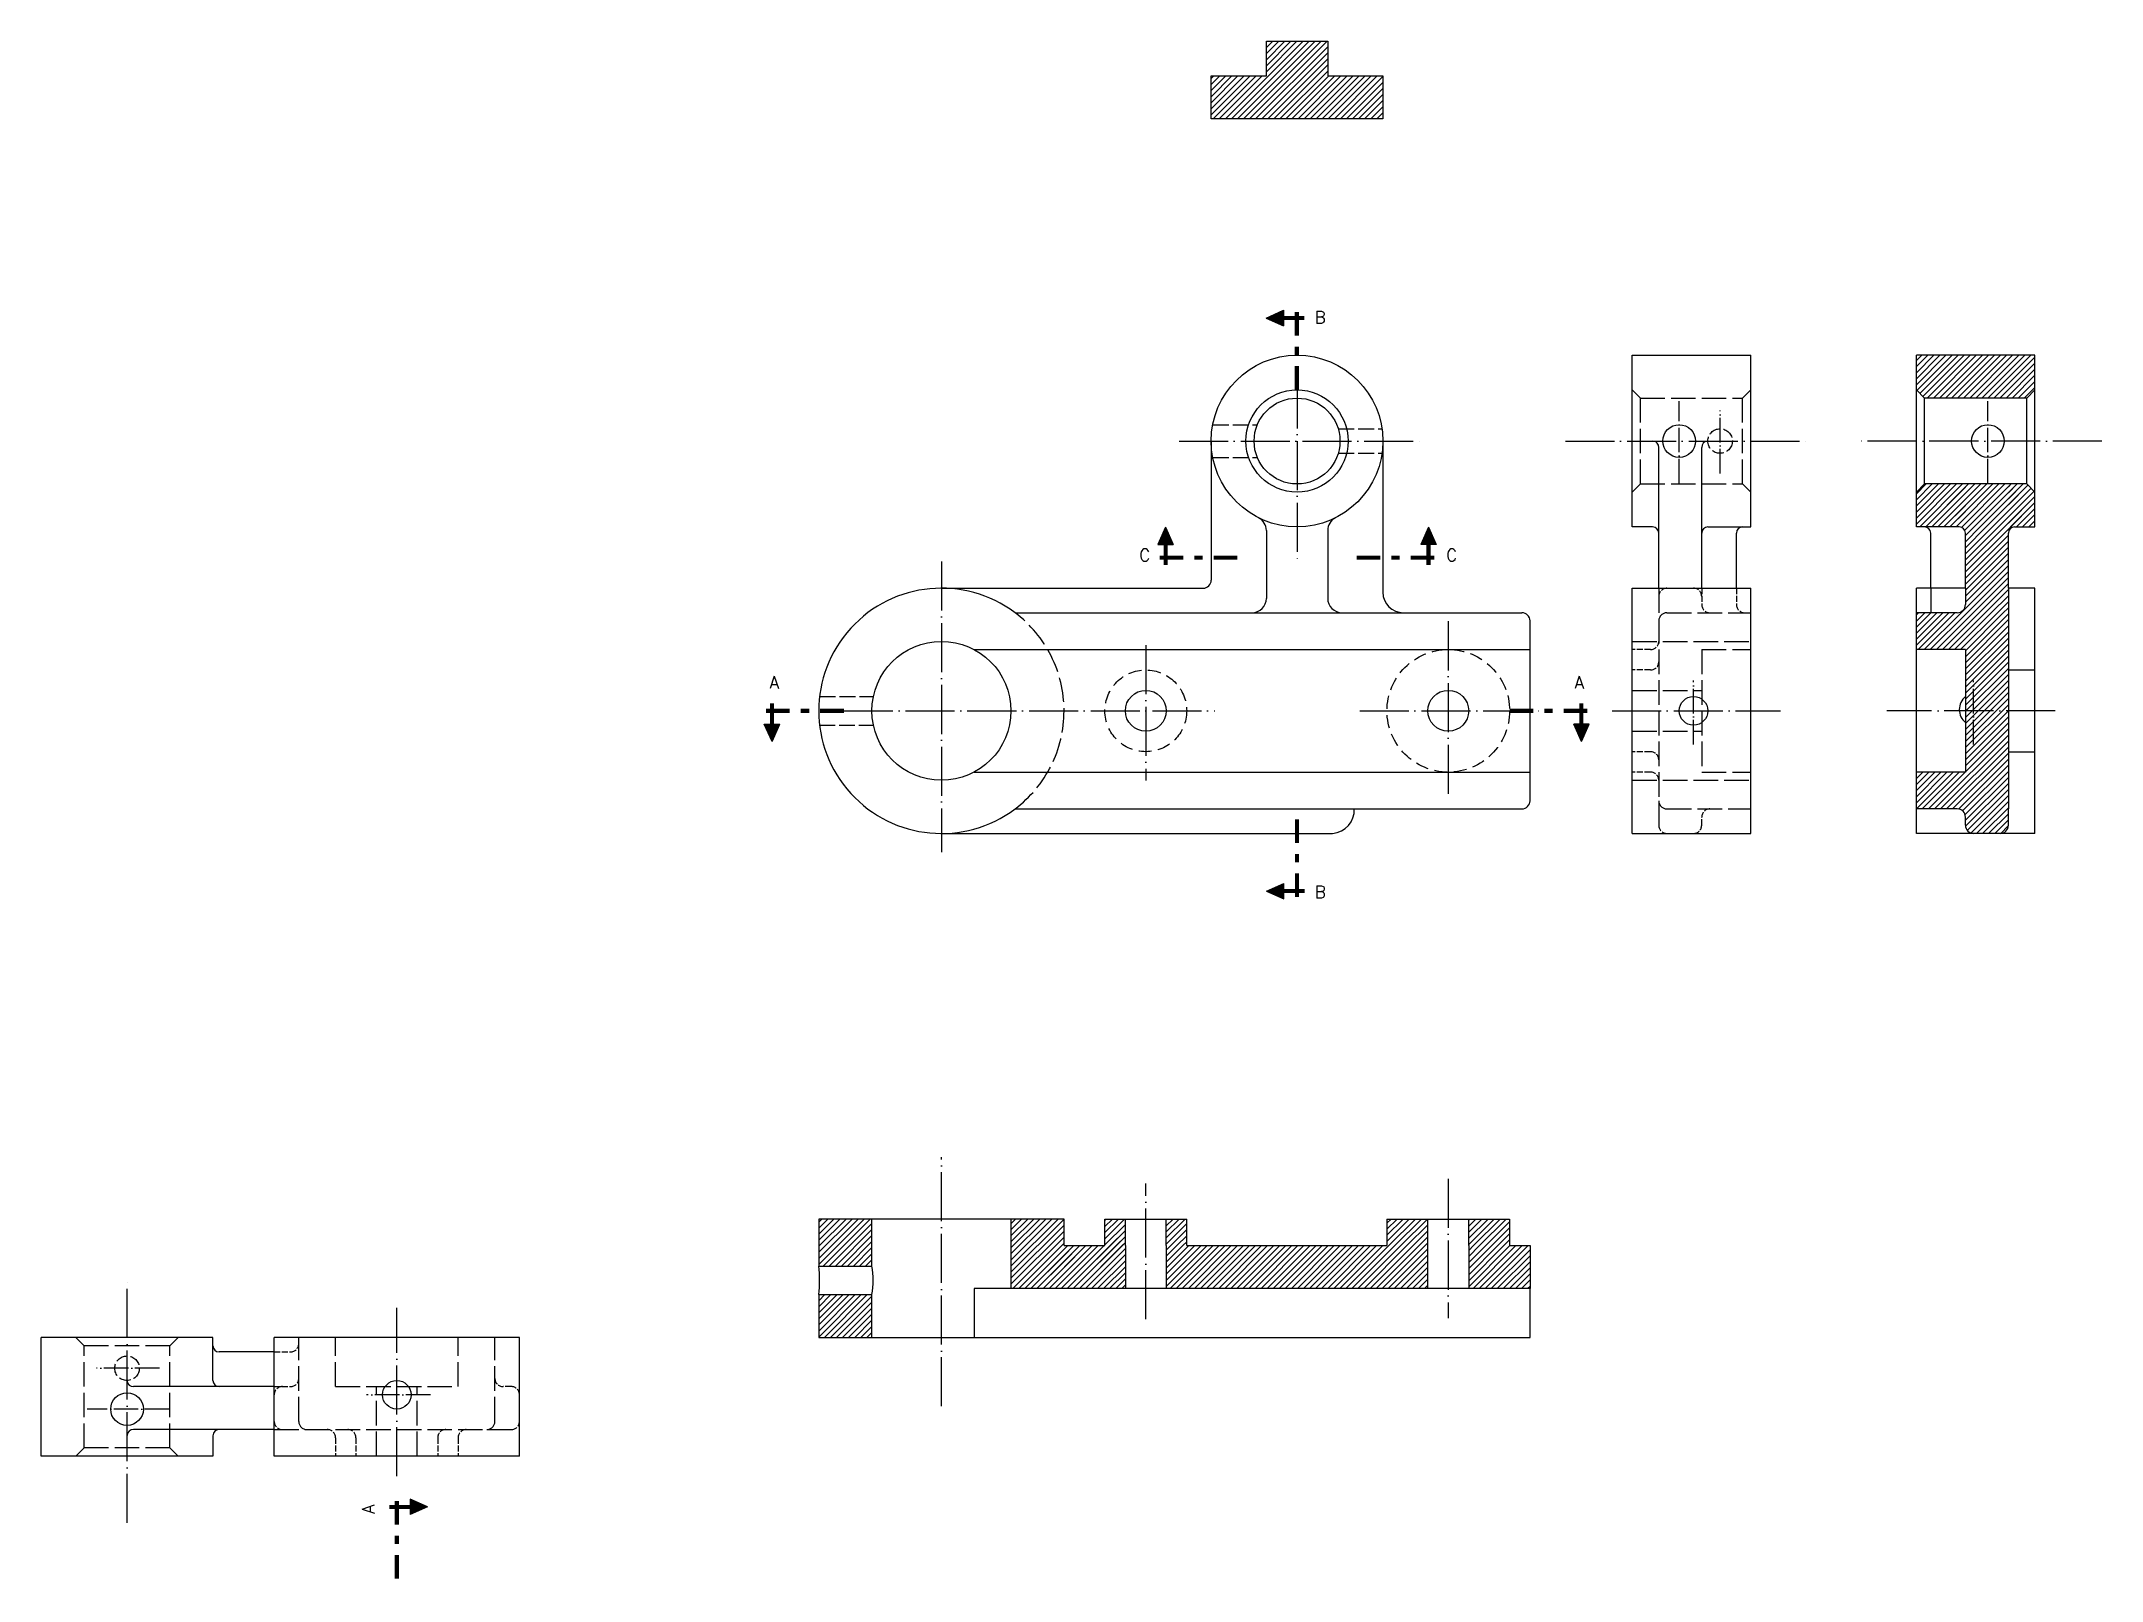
# Model space of a CAD drawing. Header units: metres. Extents: x -49 to 455, y -59 to 317.
import ezdxf

# ---------------------------------------------------------------- set-up
doc = ezdxf.new("R2010")
doc.units = ezdxf.units.M
doc.header["$LTSCALE"] = 0.5
for name, pattern in [('ACAD_ISO02W100', [15, 12, -3]), ('ACAD_ISO04W100', [30, 24, -3, 0, -3]), ('DASHED2', [9.525, 6.35, -3.175])]:
    doc.linetypes.add(name, pattern=pattern)
doc.layers.get('0').update_dxf_attribs({"linetype": 'CONTINUOUS'})
for name, color, linetype in [('Eixos', 140, 'ACAD_ISO04W100'), ('Não visível', 1, 'ACAD_ISO02W100'), ('Pano de corte', 6, 'CONTINUOUS'), ('Visível', 7, 'CONTINUOUS')]:
    doc.layers.add(name, color=color, linetype=linetype)
doc.layers.add('hashura', color=30, linetype='CONTINUOUS', lineweight=15)
doc.styles.add('DOUGLAS', font='romans.shx', dxfattribs={"height": 0.2})

# ---------------------------------------------------------------- blocks, each defined once
blk = doc.blocks.new('CORTE')
at = {"layer": 'Pano de corte'}
h = blk.add_hatch(color=256, dxfattribs=at)
h.paths.add_polyline_path([(-0.323, -1.568), (-0.749, -1.757), (-0.323, -1.757)])
h.paths.add_polyline_path([(-0.323, -1.757), (-0.749, -1.757), (-0.323, -1.946)])
for p, q in [((-0.749, -1.757), (-0.323, -1.568)), ((-0.749, -1.757), (-0.323, -1.946)), ((-0.323, -1.946), (-0.323, -1.568))]:
    blk.add_line(p, q, dxfattribs=at)
at = {"layer": 'Pano de corte', "const_width": 0.1}
for points in [[(0, -0.58), (0, 0)], [(0, -1.054), (0, -0.848)], [(0, -1.322), (0, -1.902)], [(0.183, -1.757), (-0.346, -1.757)]]:
    blk.add_lwpolyline(points, dxfattribs=at)
at = {"layer": 'Pano de corte', "style": 'DOUGLAS'}
blk.add_attdef('CORTE', (0.433, -1.927), '', height=0.3, dxfattribs=at)
blk = doc.blocks.new('CORTE1')
at = {"layer": 'Pano de corte'}
h = blk.add_hatch(color=256, dxfattribs=at)
h.paths.add_polyline_path([(1.568, -0.323), (1.757, -0.749), (1.757, -0.323)])
h.paths.add_polyline_path([(1.757, -0.323), (1.757, -0.749), (1.946, -0.323)])
for p, q in [((1.757, -0.749), (1.568, -0.323)), ((1.946, -0.323), (1.568, -0.323)), ((1.757, -0.749), (1.946, -0.323))]:
    blk.add_line(p, q, dxfattribs=at)
at = {"layer": 'Pano de corte', "const_width": 0.1}
for points in [[(0.58, 0), (0, 0)], [(1.054, 0), (0.848, 0)], [(1.322, 0), (1.902, 0)], [(1.757, 0.183), (1.757, -0.346)]]:
    blk.add_lwpolyline(points, dxfattribs=at)
at = {"layer": 'Pano de corte', "style": 'DOUGLAS'}
blk.add_attdef('CORTE', (1.59, 0.547), '', height=0.3, dxfattribs=at)

msp = doc.modelspace()

# ---------------------------------------------------------------- hatches: boundary and pattern name
at = {"layer": 'hashura'}
h = msp.add_hatch(dxfattribs=at)
h.set_pattern_fill('ANSI31', color=256, scale=0.33)
h.paths.add_polyline_path([(278.96, 308.71), (265.46, 308.71), (265.46, 317.21), (250.46, 317.21), (250.46, 308.71), (236.96, 308.71), (236.96, 298.21), (278.96, 298.21)])
h = msp.add_hatch(dxfattribs=at)
h.set_pattern_fill('ANSI31', color=256, scale=0.33)
h.paths.add_polyline_path([(438.48, 240.4), (409.48, 240.4), (409.48, 231.9), (411.48, 229.9), (436.48, 229.9), (438.48, 231.9)])
h.paths.add_polyline_path([(421.48, 208.9), (411.48, 208.9), (409.48, 206.9), (409.48, 198.4), (419.98, 198.4, -0.407374), (421.48, 196.94)])
h.paths.add_polyline_path([(438.48, 206.9), (436.48, 208.9), (431.98, 208.9), (431.98, 196.9, -0.414214), (433.48, 198.4), (438.48, 198.4)])
h = msp.add_hatch(dxfattribs=at)
h.set_pattern_fill('ANSI31', color=256, scale=0.33)
h.paths.add_polyline_path([(438.48, 206.9), (436.48, 208.9), (411.48, 208.9), (409.48, 206.9), (409.48, 198.4), (419.98, 198.4), (433.48, 198.4), (438.48, 198.4)])
h = msp.add_hatch(dxfattribs=at)
h.set_pattern_fill('ANSI31', color=256, scale=0.33)
h.paths.add_polyline_path([(431.98, 198.4), (421.48, 198.4), (421.48, 183.4), (431.98, 183.4)])
h.paths.add_polyline_path([(431.98, 183.4), (421.48, 183.4), (421.48, 179.4, -0.414214), (419.48, 177.4), (429.98, 177.4, -0.414214), (431.98, 175.4)])
h = msp.add_hatch(dxfattribs=at)
h.set_pattern_fill('ANSI31', color=256, scale=0.33)
h.paths.add_polyline_path([(431.98, 175.4, 0.414214), (429.98, 177.4), (409.48, 177.4), (409.48, 168.4), (431.98, 168.4)])
h.paths.add_polyline_path([(431.98, 168.4), (421.48, 168.4), (421.48, 153.4), (431.98, 153.4)])
h.paths.add_polyline_path([(431.98, 153.4), (421.48, 153.4), (421.48, 138.4), (409.48, 138.4), (409.48, 129.4), (419.48, 129.4, -0.414214), (421.48, 127.4), (421.48, 125.4, 0.414214), (423.48, 123.4), (429.98, 123.4, 0.414214), (431.98, 125.4), (431.98, 129.4)])
h = msp.add_hatch(dxfattribs=at)
h.set_pattern_fill('ANSI31', color=256, scale=0.33)
h.paths.add_polyline_path([(153.96, 0.08), (140.96, 0.08), (140.96, 10.58), (153.96, 10.58)])
h.paths.add_polyline_path([(153.96, 17.58), (140.96, 17.58), (140.96, 22.58), (153.96, 22.58)])
h.paths.add_polyline_path([(153.96, 22.58), (140.96, 22.58), (140.96, 29.08), (153.96, 29.08)])
h.paths.add_polyline_path([(200.96, 12.08), (187.96, 12.08), (187.96, 22.58), (200.96, 22.58)])
h.paths.add_polyline_path([(200.96, 22.58), (187.96, 22.58), (187.96, 29.08), (200.96, 29.08)])
h = msp.add_hatch(dxfattribs=at)
h.set_pattern_fill('ANSI31', color=256, scale=0.33)
h.paths.add_polyline_path([(187.96, 29.08), (187.96, 12.08), (215.96, 12.08), (215.96, 29.08), (210.96, 29.08), (210.96, 22.58), (200.96, 22.58), (200.96, 29.08)])
h = msp.add_hatch(dxfattribs=at)
h.set_pattern_fill('ANSI31', color=256, scale=0.33)
h.paths.add_polyline_path([(230.96, 22.58), (225.96, 22.58), (225.96, 29.08), (230.96, 29.08)])
h.paths.add_polyline_path([(215.96, 22.58), (210.96, 22.58), (210.96, 29.08), (215.96, 29.08)])
h.paths.add_polyline_path([(289.96, 22.58), (279.96, 22.58), (279.96, 29.08), (289.96, 29.08)])
h.paths.add_polyline_path([(309.96, 22.58), (299.96, 22.58), (299.96, 29.08), (309.96, 29.08)])
h = msp.add_hatch(dxfattribs=at)
h.set_pattern_fill('ANSI31', color=256, scale=0.33)
h.paths.add_polyline_path([(215.96, 12.08), (200.96, 12.08), (200.96, 22.58), (215.96, 22.58)])
h.paths.add_polyline_path([(289.96, 12.08), (225.96, 12.08), (225.96, 22.58), (289.96, 22.58)])
h.paths.add_polyline_path([(314.96, 12.08), (299.96, 12.08), (299.96, 22.58), (314.96, 22.58)])

# ---------------------------------------------------------------- linework, layer by layer
for p, q in [((200.96, 22.58), (210.96, 22.58)), ((230.96, 22.58), (279.96, 22.58)), ((314.96, 22.58), (314.96, 12.08)), ((314.96, 12.08), (200.96, 12.08))]:
    msp.add_line(p, q)
at = {"layer": 'Eixos'}
for p, q in [((257.96, 234.48), (257.96, 189.74)), ((229.1, 219.4), (287.96, 219.4)), ((323.61, 219.4), (382.47, 219.4)), ((454.84, 219.4), (395.98, 219.4)), ((170.96, 189.93), (170.96, 118.82)), ((294.96, 175.3), (294.96, 132.57)), ((220.96, 169.45), (220.96, 136.38)), ((147.09, 153.4), (237.85, 153.4)), ((273.31, 153.4), (317.27, 153.4)), ((335.04, 153.4), (376.23, 153.4)), ((443.41, 153.4), (402.22, 153.4)), ((170.96, -16.73), (170.96, 44.21)), ((220.96, 4.57), (220.96, 37.75)), ((294.96, 38.89), (294.96, 4.79)), ((-28.28, -45.28), (-28.28, 13.59)), ((37.72, -33.84), (37.72, 7.35))]:
    msp.add_line(p, q, dxfattribs=at)
at = {"layer": 'Eixos', "ltscale": 0.5}
for p, q in [((351.46, 209.04), (351.46, 229.19)), ((361.46, 211.48), (361.46, 226.91)), ((426.98, 209.04), (426.98, 229.19)), ((354.96, 145.18), (354.96, 160.84)), ((423.48, 145.18), (423.48, 160.84)), ((-20.36, -7.42), (-35.79, -7.42)), ((45.94, -13.92), (30.29, -13.92)), ((-17.92, -17.42), (-38.07, -17.42))]:
    msp.add_line(p, q, dxfattribs=at)
at = {"layer": 'Não visível'}
for p, q in [((341.96, 229.9), (339.96, 231.9)), ((366.96, 229.9), (368.96, 231.9)), ((341.96, 208.9), (341.96, 229.9)), ((341.96, 229.9), (366.96, 229.9)), ((366.96, 208.9), (366.96, 229.9)), ((339.96, 206.9), (341.96, 208.9)), ((341.96, 208.9), (366.96, 208.9)), ((366.96, 208.9), (368.96, 206.9)), ((346.46, 183.4), (346.46, 125.4)), ((348.46, 177.4), (368.96, 177.4)), ((339.96, 170.4), (368.96, 170.4)), ((356.96, 168.4), (368.96, 168.4)), ((356.96, 168.4), (356.96, 138.4)), ((339.96, 158.4), (356.96, 158.4)), ((339.96, 148.4), (356.96, 148.4)), ((339.96, 136.4), (368.96, 136.4)), ((356.96, 138.4), (368.96, 138.4)), ((348.46, 129.4), (368.96, 129.4)), ((-38.78, -1.92), (-40.78, 0.08)), ((-17.78, -1.92), (-15.78, 0.08)), ((13.72, -20.42), (13.72, 0.08)), ((22.72, -11.92), (22.72, 0.08)), ((52.72, -11.92), (52.72, 0.08)), ((61.72, -20.42), (61.72, 0.08)), ((-17.78, -1.92), (-38.78, -1.92)), ((-38.78, -26.92), (-38.78, -1.92)), ((-17.78, -26.92), (-17.78, -1.92)), ((22.72, -11.92), (52.72, -11.92)), ((32.72, -28.92), (32.72, -11.92)), ((42.72, -28.92), (42.72, -11.92)), ((7.72, -22.42), (65.72, -22.42)), ((-38.78, -26.92), (-40.78, -28.92)), ((-17.78, -26.92), (-38.78, -26.92)), ((-15.78, -28.92), (-17.78, -26.92))]:
    msp.add_line(p, q, dxfattribs=at)
at = {"layer": 'Não visível', "ltscale": 0.65}
for p, q in [((237.35, 223.4), (248.25, 223.4)), ((268.02, 222.4), (278.75, 222.4)), ((237.35, 215.4), (248.25, 215.4)), ((268.02, 216.4), (278.75, 216.4)), ((141.17, 156.9), (154.38, 156.9)), ((141.03, 149.9), (154.24, 149.9))]:
    msp.add_line(p, q, dxfattribs=at)
at = {"layer": 'Não visível', "ltscale": 0.25}
for p, q in [((356.96, 183.4), (356.96, 179.4)), ((365.46, 183.4), (365.46, 179.4)), ((344.46, 168.4), (339.96, 168.4)), ((344.46, 163.4), (339.96, 163.4)), ((344.46, 143.4), (339.96, 143.4)), ((344.46, 138.4), (339.96, 138.4)), ((356.96, 125.4), (356.96, 127.4)), ((7.72, -3.42), (11.72, -3.42)), ((7.72, -11.92), (11.72, -11.92)), ((65.72, -11.92), (63.72, -11.92)), ((22.72, -24.42), (22.72, -28.92)), ((27.72, -24.42), (27.72, -28.92)), ((47.72, -24.42), (47.72, -28.92)), ((52.72, -24.42), (52.72, -28.92))]:
    msp.add_line(p, q, dxfattribs=at)
at = {"layer": 'Não visível', "ltscale": 0.5}
for centre in [(361.46, 219.4), (-28.28, -7.42)]:
    msp.add_circle(centre, 3, dxfattribs=at)
at = {"layer": 'Não visível', "linetype": 'DASHED2'}
for centre, radius in [((294.96, 153.4), 15), ((220.96, 153.4), 10)]:
    msp.add_circle(centre, radius, dxfattribs=at)
at = {"layer": 'Não visível', "ltscale": 0.25}
for centre, start, end in [((348.46, 181.4), 90, 180), ((354.96, 181.4), 0, 90), ((358.96, 179.4), 180, 270), ((367.46, 179.4), 180, 270), ((344.46, 170.4), 270, 0), ((344.46, 165.4), 270, 0), ((344.46, 141.4), 0, 90), ((344.46, 136.4), 0, 90), ((358.96, 127.4), 90, 180), ((348.46, 125.4), 180, 270), ((354.96, 125.4), 270, 0), ((11.72, -1.42), 270, 0), ((11.72, -9.92), 270, 0), ((63.72, -9.92), 180, 270), ((9.72, -13.92), 90, 180), ((65.72, -13.92), 0, 90), ((9.72, -20.42), 180, 270), ((20.72, -24.42), 0, 90), ((25.72, -24.42), 0, 90), ((49.72, -24.42), 90, 180), ((54.72, -24.42), 90, 180), ((65.72, -20.42), 270, 0)]:
    msp.add_arc(centre, 2, start, end, dxfattribs=at)
at = {"layer": 'Não visível'}
for centre, radius, start, end in [((170.96, 153.4), 30, 306.8699, 53.1301), ((348.46, 175.4), 2, 90, 180), ((348.46, 131.4), 2, 180, 270), ((15.72, -20.42), 2, 180, 270), ((59.72, -20.42), 2, 270, 0)]:
    msp.add_arc(centre, radius, start, end, dxfattribs=at)
at = {"layer": 'Visível'}
for p, q in [((250.46, 317.21), (265.46, 317.21)), ((250.46, 308.71), (250.46, 317.21)), ((265.46, 317.21), (265.46, 308.71)), ((236.96, 298.21), (236.96, 308.71)), ((236.96, 308.71), (250.46, 308.71)), ((265.46, 308.71), (278.96, 308.71)), ((278.96, 308.71), (278.96, 298.21)), ((278.96, 298.21), (236.96, 298.21)), ((339.96, 240.4), (368.96, 240.4)), ((339.96, 198.4), (339.96, 240.4)), ((368.96, 198.4), (368.96, 240.4)), ((438.48, 240.4), (409.48, 240.4)), ((409.48, 198.4), (409.48, 240.4)), ((438.48, 198.4), (438.48, 240.4)), ((411.48, 229.9), (409.48, 231.9)), ((436.48, 229.9), (438.48, 231.9)), ((411.48, 208.9), (411.48, 229.9)), ((436.48, 229.9), (411.48, 229.9)), ((436.48, 208.9), (436.48, 229.9)), ((236.96, 219.4), (236.96, 185.4)), ((278.96, 219.4), (278.96, 182.4)), ((346.46, 183.4), (346.46, 217.82)), ((356.96, 183.4), (356.96, 217.82)), ((411.48, 208.9), (409.48, 206.9)), ((436.48, 208.9), (411.48, 208.9)), ((438.48, 206.9), (436.48, 208.9)), ((250.46, 197.51), (250.46, 180.9)), ((265.46, 197.51), (265.46, 180.9)), ((344.96, 198.4), (339.96, 198.4)), ((358.46, 198.4), (368.96, 198.4)), ((365.46, 183.4), (365.46, 196.9)), ((419.98, 198.4), (409.48, 198.4)), ((412.98, 183.4), (412.98, 196.9)), ((421.48, 183.4), (421.48, 196.94)), ((431.98, 183.4), (431.98, 196.9)), ((433.48, 198.4), (438.48, 198.4)), ((170.96, 183.4), (234.96, 183.4)), ((339.96, 123.4), (339.96, 183.4)), ((339.96, 183.4), (368.96, 183.4)), ((368.96, 123.4), (368.96, 183.4)), ((409.48, 123.4), (409.48, 183.4)), ((421.48, 183.4), (409.48, 183.4)), ((412.98, 183.4), (412.98, 177.4)), ((438.48, 183.4), (431.98, 183.4)), ((431.98, 183.4), (431.98, 129.4)), ((438.48, 123.4), (438.48, 183.4)), ((188.96, 177.4), (312.96, 177.4)), ((419.48, 177.4), (409.48, 177.4)), ((314.96, 131.4), (314.96, 175.4)), ((178.96, 168.4), (314.96, 168.4)), ((421.48, 168.4), (409.48, 168.4)), ((421.48, 168.4), (421.48, 138.4)), ((431.98, 163.4), (438.48, 163.4)), ((431.98, 143.4), (438.48, 143.4)), ((178.96, 138.4), (314.96, 138.4)), ((421.48, 138.4), (409.48, 138.4)), ((188.96, 129.4), (312.96, 129.4)), ((419.48, 129.4), (409.48, 129.4)), ((431.98, 125.4), (431.98, 129.4)), ((170.96, 123.4), (266.67, 123.4)), ((339.96, 123.4), (368.96, 123.4)), ((438.48, 123.4), (409.48, 123.4)), ((153.96, 17.58), (153.96, 29.08)), ((187.96, 29.08), (187.96, 12.08)), ((210.96, 22.58), (210.96, 29.08)), ((210.96, 29.08), (230.96, 29.08)), ((215.96, 22.58), (215.96, 29.08)), ((225.96, 22.58), (225.96, 29.08)), ((230.96, 22.58), (230.96, 29.08)), ((279.96, 29.08), (279.96, 22.58)), ((279.96, 29.08), (309.96, 29.08)), ((289.96, 22.58), (289.96, 29.08)), ((299.96, 22.58), (299.96, 29.08)), ((309.96, 29.08), (309.96, 22.58)), ((215.96, 22.58), (215.96, 12.08)), ((225.96, 22.58), (225.96, 12.08)), ((289.96, 12.08), (289.96, 22.58)), ((299.96, 22.58), (299.96, 12.08)), ((309.96, 22.58), (314.96, 22.58)), ((140.96, 17.58), (153.96, 17.58)), ((140.96, 10.58), (153.96, 10.58)), ((153.96, 0.08), (153.96, 10.58)), ((200.96, 12.08), (178.96, 12.08)), ((178.96, 12.08), (178.96, 0.08)), ((299.96, 12.08), (299.96, 12.08)), ((314.96, 0.08), (314.96, 12.08)), ((-49.28, -28.92), (-49.28, 0.08)), ((-7.28, 0.08), (-49.28, 0.08)), ((-7.28, -10.42), (-7.28, 0.08)), ((67.72, 0.08), (7.72, 0.08)), ((7.72, -28.92), (7.72, 0.08)), ((67.72, -28.92), (67.72, 0.08)), ((200.96, 0.08), (314.96, 0.08)), ((7.72, -3.42), (-5.78, -3.42)), ((7.72, -11.92), (-26.7, -11.92)), ((7.72, -22.42), (-26.7, -22.42)), ((-7.28, -23.92), (-7.28, -28.92)), ((-7.28, -28.92), (-49.28, -28.92)), ((67.72, -28.92), (7.72, -28.92))]:
    msp.add_line(p, q, dxfattribs=at)
at = {"layer": 'Visível', "ltscale": 0.25}
for p, q in [((421.48, 183.4), (421.48, 179.4)), ((421.48, 125.4), (421.48, 127.4))]:
    msp.add_line(p, q, dxfattribs=at)
at = {"layer": 'Visível'}
for points in [[(200.96, 22.58), (200.96, 29.08), (140.96, 29.08), (140.96, 17.58)], [(140.96, 10.58), (140.96, 0.08), (200.96, 0.08)]]:
    msp.add_lwpolyline(points, dxfattribs=at)
for centre, radius in [((257.96, 219.4), 21), ((257.96, 219.4), 12.5), ((257.96, 219.4), 10.5), ((351.46, 219.4), 4), ((426.98, 219.4), 4), ((170.96, 153.4), 17), ((220.96, 153.4), 5), ((294.96, 153.4), 5), ((354.96, 153.4), 3.5), ((-28.28, -17.42), 4), ((37.72, -13.92), 3.5)]:
    msp.add_circle(centre, radius, dxfattribs=at)
for centre, radius, start, end in [((344.94, 217.88), 1.53, 357.8794, 86.0664), ((358.49, 217.88), 1.53, 93.9336, 182.1206), ((246.96, 197.51), 3.5, 360, 63.3218), ((268.96, 197.51), 3.5, 116.6782, 180), ((344.96, 196.9), 1.5, 0, 90), ((358.46, 196.9), 1.5, 90, 180), ((366.96, 196.9), 1.5, 90, 180), ((411.48, 196.9), 1.5, 0, 90), ((419.98, 196.9), 1.5, 0, 90), ((433.48, 196.9), 1.5, 90, 180), ((170.96, 153.4), 30, 53.1301, 306.8699), ((234.96, 185.4), 2, 270, 0), ((283.96, 182.4), 5, 180, 270), ((246.96, 180.9), 3.5, 270, 360), ((268.96, 180.9), 3.5, 180, 270), ((312.96, 175.4), 2, 0, 90), ((424.09, 153.71), 4.11, 129.2264, 230.7736), ((312.96, 131.4), 2, 270, 0), ((266.2, 129.15), 5.77, 274.7198, 2.4744), ((111.17, 14.08), 30, 353.3002, 6.6998), ((132.21, 14.08), 22.04, 350.8607, 9.1393), ((-5.78, -1.92), 1.5, 180, 270), ((-26.76, -10.39), 1.53, 183.9336, 272.1206), ((-5.78, -10.42), 1.5, 180, 270), ((-26.76, -23.95), 1.53, 87.8794, 176.0664), ((-5.78, -23.92), 1.5, 90, 180)]:
    msp.add_arc(centre, radius, start, end, dxfattribs=at)
at = {"layer": 'Visível', "ltscale": 0.25}
for centre, start, end in [((419.48, 179.4), 270, 0), ((419.48, 127.4), 0, 90), ((423.48, 125.4), 180, 270), ((429.98, 125.4), 270, 0)]:
    msp.add_arc(centre, 2, start, end, dxfattribs=at)

# ---------------------------------------------------------------- block references
at = {"layer": 'Visível'}
ref = msp.add_blockref('CORTE', (257.91, 231.92), dxfattribs=dict(at, xscale=-10, yscale=10, zscale=10, rotation=180))
ref.add_attrib('CORTE', 'B', (262.25, 248.18), dxfattribs={"layer": 'Pano de corte', "height": 3, "style": 'DOUGLAS'})
ref = msp.add_blockref('CORTE1', (243.36, 190.87), dxfattribs=dict(at, xscale=10, yscale=10, zscale=10, rotation=180))
ref.add_attrib('CORTE', 'C', (219.35, 190), dxfattribs={"layer": 'Pano de corte', "height": 3, "style": 'DOUGLAS'})
ref = msp.add_blockref('CORTE1', (272.56, 190.87), dxfattribs=dict(at, xscale=-10, yscale=10, zscale=10, rotation=180))
ref.add_attrib('CORTE', 'C', (294.43, 190), dxfattribs={"layer": 'Pano de corte', "height": 3, "style": 'DOUGLAS'})
ref = msp.add_blockref('CORTE1', (147.09, 153.4), dxfattribs=dict(at, xscale=-10, yscale=10, zscale=10))
ref.add_attrib('CORTE', 'A', (128.9, 158.87), dxfattribs={"layer": 'Pano de corte', "height": 3, "style": 'DOUGLAS'})
at = {"layer": 'Visível', "xscale": 10, "yscale": 10, "zscale": 10}
for name, p, values in [('CORTE1', (309.96, 153.4), {'CORTE': 'A'}), ('CORTE', (257.96, 126.87), {'CORTE': 'B'})]:
    msp.add_blockref(name, p, dxfattribs=at).add_auto_attribs(values)
at = {"layer": 'Visível', "xscale": 10, "yscale": 10, "zscale": 10, "rotation": 90}
msp.add_blockref('CORTE1', (37.72, -58.92), dxfattribs=at).add_auto_attribs({'CORTE': 'A'})

doc.saveas('drawing.dxf')
